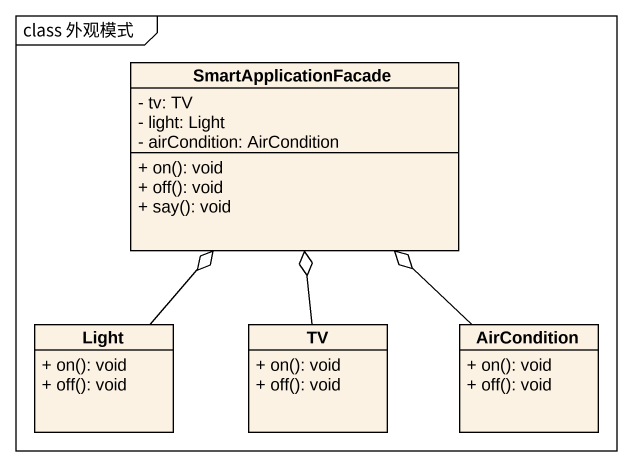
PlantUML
@startuml
mainframe class 外观模式
hide circle
hide empty members
skinparam classAttributeIconSize 0
class SmartApplicationFacade {
  - tv: TV
  - light: Light
  - airCondition: AirCondition
  + on(): void
  + off(): void
  + say(): void
}
class Light {
  + on(): void
  + off(): void
}
class TV {
  + on(): void
  + off(): void
}
class AirCondition {
  + on(): void
  + off(): void
}
Light -up-o SmartApplicationFacade
TV -up-o SmartApplicationFacade
AirCondition -up-o SmartApplicationFacade
@enduml
